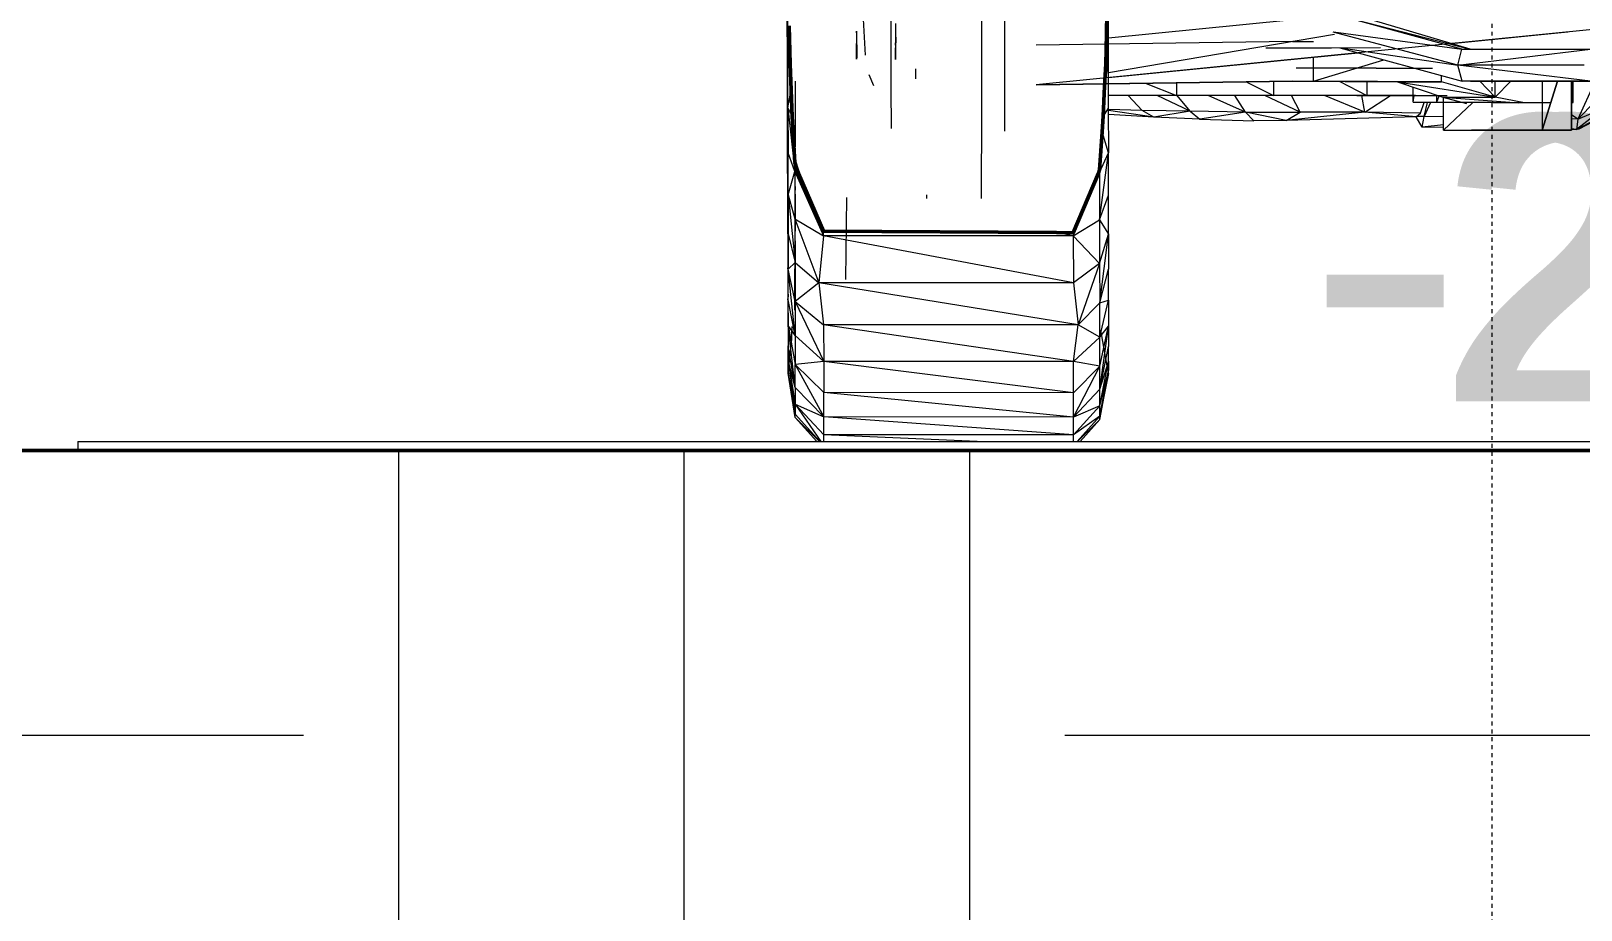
# Model space of a CAD drawing. Header units: inches. Extents: x -4169 to 1631, y -238 to 585.
# Drawn here: x 1407.43 to 1456.3, y -44.49 to -16.77 of the extents above; entities that cross this region are included whole.
import ezdxf

# ---------------------------------------------------------------- set-up
doc = ezdxf.new("R2010")
doc.units = ezdxf.units.IN
doc.header["$MEASUREMENT"] = 0
doc.linetypes.add('Aligning Line 1_8_', pattern=[0.25, 0.125, -0.125])
doc.linetypes.add('Grid Line 1_2_', pattern=[0.875, 0.5, -0.125, 0.125, -0.125])
for name, color, linetype, lineweight in [('0-5', 10, 'Continuous', 5), ('0-7', 7, 'Continuous', 9), ('A-FLOR-LEVL', 51, 'Continuous', 9), ('A-FLOR-LEVL-1', 51, 'Grid Line 1_2_', 9), ('A-GENM', 5, 'Continuous', 9), ('A-GENM-2', 250, 'Continuous', 50), ('C-PRKG-1', 7, 'Continuous', 9), ('C-TOPO', 7, 'Continuous', 9), ('C-TOPO-1', 250, 'Continuous', 50), ('G-ANNO-SYMB-2', 147, 'Aligning Line 1_8_', 9)]:
    doc.layers.add(name, color=color, linetype=linetype, lineweight=lineweight)
doc.styles.add('Century Gothic', font='ufonts.com_century-gothic.ttf', dxfattribs={"height": 9})

# ---------------------------------------------------------------- blocks, each defined once
blk = doc.blocks.new('CTR - 2nd Phase_rvt-2-BUILDING ELEVATION - SOUTH')
at = {"layer": 'A-FLOR-LEVL-1'}
blk.add_line((9609.49, -30), (12558.481, -30), dxfattribs=at)
at = {"layer": 'A-FLOR-LEVL', "insert": (12423.125, -19.449), "char_height": 9, "width": 150.288, "attachment_point": 1, "style": 'Century Gothic'}
blk.add_mtext('-2\' - 6" - STREET LEVEL', dxfattribs=at)
blk = doc.blocks.new('Parking_Stall_Multiple2 - street parking-1355854-BUILDING ELEVATION - SOUTH')
at = {"layer": 'C-PRKG-1'}
for p, q in [((12383.536, -29.719), (12461.78, -29.719)), ((12383.536, -29.719), (12383.536, -29.969)), ((12461.78, -29.969), (12383.536, -29.969))]:
    blk.add_line(p, q, dxfattribs=at)
blk = doc.blocks.new('Land_Rover_Evoque_-_SUV_Car_Vehicle_Automobile_13067 - Land Rover EVOQUE_dwg-1230547-BUILDING ELEVATION - SOUTH')
at = {"layer": 'A-GENM'}
for p, q in [((12431.37, -18.374), (12430.828, -19.551)), ((12431.934, -18.435), (12430.828, -19.551)), ((12417.098, -19.286), (12416.652, -18.809)), ((12418.608, -19.299), (12417.564, -18.809)), ((12418.608, -19.299), (12418.199, -18.81)), ((12420.35, -19.338), (12419.178, -18.81)), ((12420.35, -19.338), (12420.019, -18.811)), ((12422.073, -19.337), (12420.964, -18.812)), ((12422.073, -19.337), (12421.801, -18.812)), ((12424.115, -19.338), (12422.847, -18.813)), ((12424.115, -19.338), (12424.024, -18.813)), ((12424.115, -19.338), (12424.928, -18.814)), ((12425.876, -19.361), (12425.987, -19.025)), ((12425.992, -19.468), (12426.096, -19.025)), ((12426.184, -19.025), (12425.992, -19.468)), ((12417.098, -19.286), (12416.034, -19.252)), ((12417.46, -19.494), (12416.034, -19.279)), ((12417.46, -19.494), (12416.034, -19.413)), ((12418.608, -19.299), (12417.098, -19.286)), ((12417.46, -19.494), (12417.098, -19.286)), ((12418.608, -19.299), (12417.46, -19.494)), ((12418.911, -19.56), (12417.46, -19.494)), ((12420.35, -19.338), (12418.608, -19.299)), ((12418.608, -19.299), (12418.911, -19.56)), ((12420.35, -19.338), (12418.911, -19.56)), ((12420.35, -19.338), (12422.073, -19.337)), ((12421.639, -19.601), (12420.35, -19.338)), ((12420.35, -19.338), (12420.613, -19.604)), ((12421.639, -19.601), (12422.073, -19.337)), ((12424.107, -19.339), (12421.639, -19.601)), ((12425.733, -19.48), (12421.639, -19.601)), ((12424.107, -19.338), (12422.073, -19.337)), ((12425.733, -19.48), (12424.115, -19.338)), ((12425.876, -19.361), (12424.115, -19.338)), ((12425.733, -19.48), (12425.876, -19.361)), ((12425.992, -19.468), (12425.733, -19.48)), ((12425.925, -19.811), (12425.733, -19.48)), ((12425.805, -19.467), (12425.746, -19.469)), ((12425.805, -19.467), (12425.755, -19.461)), ((12425.805, -19.467), (12425.807, -19.418)), ((12425.993, -19.466), (12425.805, -19.467)), ((12425.857, -19.474), (12425.805, -19.467)), ((12425.925, -19.811), (12425.992, -19.468)), ((12426.598, -19.481), (12425.992, -19.468)), ((12430.828, -19.551), (12430.632, -19.417)), ((12430.828, -19.551), (12430.632, -19.549)), ((12431.67, -19.2), (12430.791, -19.884)), ((12430.791, -19.884), (12431.613, -19.449)), ((12430.828, -19.551), (12431.67, -19.2)), ((12431.683, -19.441), (12430.861, -19.875)), ((12418.911, -19.56), (12420.613, -19.604)), ((12421.639, -19.601), (12420.613, -19.604)), ((12426.599, -19.731), (12425.925, -19.811)), ((12426.599, -19.823), (12425.925, -19.811)), ((12430.791, -19.884), (12430.633, -19.86)), ((12430.791, -19.884), (12430.633, -19.882)), ((12430.828, -19.551), (12430.791, -19.884)), ((12430.861, -19.875), (12430.792, -19.874))]:
    blk.add_line(p, q, dxfattribs=at)
blk = doc.blocks.new('Land_Rover_Evoque_-_SUV_Car_Vehicle_Automobile_13067 - Land_Rover_Evoque_-_SUV_Car_Vehicle_Automobile_13067-1230553-BUILDING ELEVATION - SOUTH')
blk.add_blockref('Land_Rover_Evoque_-_SUV_Car_Vehicle_Automobile_13067 - Land Rover EVOQUE_dwg-1230547-BUILDING ELEVATION - SOUTH', (0, 0))
blk = doc.blocks.new('Land_Rover_Evoque_-_SUV_Car_Vehicle_Automobile_13067 - Land Rover EVOQUE_dwg-V19-BUILDING ELEVATION - SOUTH')
at = {"layer": 'A-GENM'}
for p, q in [((12412.77, -10.248), (12412.751, -19.937)), ((12409.185, -18.556), (12409.178, -15.438)), ((12412.044, -17.152), (12412.048, -15.439)), ((12431.407, -15.469), (12416.034, -16.998)), ((12405.909, -17.725), (12405.906, -16.217)), ((12405.925, -17.731), (12405.922, -16.224)), ((12405.995, -17.817), (12405.97, -16.612)), ((12408.3, -16.402), (12408.365, -17.532)), ((12409.321, -16.535), (12409.322, -17.227)), ((12409.321, -16.535), (12409.322, -16.781)), ((12415.98, -16.239), (12415.955, -17.383)), ((12416.021, -16.226), (12416.025, -17.734)), ((12427.179, -17.345), (12423.451, -16.325)), ((12423.479, -16.329), (12427.439, -17.345)), ((12427.441, -17.346), (12423.819, -16.275)), ((12408.09, -16.784), (12408.091, -17.173)), ((12408.092, -16.835), (12408.093, -16.784)), ((12408.092, -16.835), (12408.093, -17.276)), ((12408.093, -16.784), (12408.094, -17.616)), ((12409.322, -16.781), (12409.323, -17.148)), ((12431.41, -16.717), (12413.758, -18.474)), ((12416.034, -18.085), (12423.155, -16.873)), ((12427.046, -17.852), (12423.117, -16.813)), ((12423.126, -16.799), (12427.179, -17.345)), ((12426.846, -17.17), (12430.514, -16.805)), ((12408.092, -17.615), (12408.091, -17.173)), ((12408.093, -17.666), (12408.093, -17.276)), ((12409.321, -17.226), (12409.32, -17.147)), ((12409.321, -17.226), (12409.322, -17.672)), ((12409.322, -17.672), (12409.321, -17.307)), ((12412.041, -18.746), (12412.044, -17.152)), ((12421.84, -17.111), (12413.755, -17.225)), ((12415.955, -17.383), (12415.945, -17.811)), ((12416.025, -17.734), (12415.955, -17.383)), ((12416.034, -18.246), (12423.905, -17.463)), ((12420.995, -17.304), (12423.062, -17.302)), ((12421.84, -17.111), (12422.497, -17.11)), ((12423.062, -17.302), (12424.606, -17.299)), ((12423.332, -17.306), (12427.182, -18.358)), ((12423.44, -17.314), (12427.046, -17.852)), ((12427.046, -17.852), (12427.179, -17.345)), ((12427.046, -17.852), (12431.231, -17.347)), ((12427.179, -17.345), (12427.441, -17.346)), ((12427.179, -17.345), (12431.231, -17.347)), ((12405.912, -19.197), (12405.909, -17.725)), ((12405.928, -19.203), (12405.925, -17.731)), ((12405.925, -17.731), (12405.995, -17.817)), ((12405.995, -17.817), (12406.027, -18.633)), ((12408.092, -17.615), (12408.092, -17.666)), ((12409.962, -18.282), (12409.962, -17.967)), ((12416.025, -17.734), (12415.912, -18.517)), ((12415.945, -17.811), (12415.912, -18.517)), ((12416.025, -17.734), (12415.945, -17.811)), ((12416.025, -17.734), (12416.028, -19.208)), ((12422.692, -17.948), (12421.956, -17.946)), ((12422.5, -18.359), (12422.498, -17.604)), ((12422.5, -18.359), (12424.71, -17.683)), ((12424.472, -17.948), (12422.692, -17.948)), ((12424.472, -17.948), (12426.251, -17.948)), ((12431.234, -18.36), (12427.046, -17.852)), ((12431.029, -17.853), (12427.046, -17.852)), ((12427.182, -18.358), (12427.046, -17.852)), ((12406.153, -18.352), (12406.139, -21.945)), ((12406.153, -18.352), (12406.141, -22.523)), ((12408.633, -18.506), (12408.488, -18.162)), ((12408.633, -18.506), (12408.488, -18.162)), ((12408.489, -18.162), (12408.488, -18.162)), ((12409.19, -19.85), (12409.185, -18.556)), ((12421.843, -18.36), (12413.757, -18.473)), ((12413.759, -18.475), (12421.843, -18.36)), ((12415.912, -18.517), (12415.868, -19.463)), ((12422.5, -18.359), (12416.034, -18.443)), ((12417.22, -18.428), (12418.183, -18.809)), ((12418.182, -18.415), (12418.183, -18.809)), ((12420.397, -18.386), (12421.24, -18.81)), ((12421.239, -18.375), (12421.24, -18.81)), ((12421.843, -18.36), (12422.5, -18.359)), ((12421.843, -18.36), (12425.151, -18.374)), ((12425.151, -18.374), (12422.5, -18.359)), ((12426.533, -18.373), (12422.5, -18.359)), ((12423.328, -18.366), (12424.18, -18.812)), ((12424.179, -18.37), (12424.18, -18.812)), ((12425.151, -18.374), (12426.533, -18.373)), ((12425.151, -18.374), (12426.575, -18.859)), ((12425.151, -18.374), (12428.229, -18.859)), ((12425.641, -19.024), (12425.64, -18.541)), ((12426.533, -18.373), (12426.532, -18.181)), ((12428.229, -18.859), (12426.533, -18.373)), ((12427.443, -18.359), (12427.182, -18.358)), ((12431.234, -18.36), (12427.182, -18.358)), ((12427.443, -18.359), (12431.669, -18.36)), ((12428.229, -18.859), (12427.739, -18.359)), ((12428.229, -18.859), (12428.228, -18.359)), ((12428.229, -18.859), (12428.716, -18.36)), ((12429.709, -18.36), (12429.712, -19.897)), ((12429.709, -18.36), (12429.712, -19.897)), ((12429.712, -19.897), (12430.196, -18.36)), ((12430.196, -18.36), (12429.712, -19.897)), ((12430.633, -19.9), (12430.63, -18.36)), ((12430.63, -18.36), (12430.633, -19.9)), ((12430.688, -19.026), (12430.687, -18.36)), ((12405.912, -19.197), (12405.927, -18.919)), ((12405.928, -19.203), (12406.027, -18.633)), ((12406.061, -19.473), (12406.027, -18.633)), ((12412.037, -20.117), (12412.041, -18.746)), ((12418.183, -18.809), (12416.034, -18.807)), ((12417.681, -18.809), (12416.034, -18.808)), ((12420.892, -18.811), (12417.681, -18.809)), ((12418.183, -18.81), (12417.681, -18.809)), ((12418.183, -18.809), (12417.681, -18.809)), ((12421.24, -18.81), (12418.183, -18.809)), ((12421.24, -18.81), (12420.892, -18.811)), ((12423.862, -18.813), (12420.892, -18.811)), ((12421.24, -18.812), (12420.892, -18.811)), ((12424.18, -18.812), (12421.24, -18.81)), ((12423.862, -18.813), (12424.18, -18.812)), ((12423.862, -18.813), (12426.715, -18.814)), ((12423.862, -18.813), (12424.18, -18.813)), ((12425.718, -18.813), (12424.18, -18.812)), ((12425.641, -19.024), (12425.674, -18.813)), ((12425.641, -19.024), (12426.384, -19.023)), ((12426.387, -19.026), (12425.641, -19.024)), ((12426.384, -19.023), (12426.384, -18.794)), ((12426.384, -19.023), (12426.46, -18.82)), ((12426.384, -19.023), (12426.597, -19.023)), ((12428.166, -19.027), (12426.387, -19.026)), ((12426.575, -18.859), (12427.322, -19.064)), ((12426.575, -18.859), (12428.968, -19.043)), ((12426.575, -18.859), (12428.229, -18.859)), ((12426.599, -19.897), (12426.597, -18.865)), ((12426.599, -19.897), (12427.511, -19.042)), ((12428.166, -19.027), (12429.945, -19.027)), ((12429.154, -19.045), (12428.229, -18.859)), ((12430.631, -19.026), (12430.688, -19.026)), ((12430.688, -19.026), (12430.631, -19.026)), ((12405.912, -19.197), (12405.928, -19.151)), ((12405.915, -20.609), (12405.912, -19.197)), ((12405.928, -19.373), (12405.912, -19.197)), ((12405.928, -19.203), (12405.93, -20.615)), ((12405.928, -19.203), (12406.061, -19.473)), ((12405.928, -19.203), (12406.143, -21.193)), ((12406.061, -19.473), (12406.144, -20.917)), ((12415.868, -19.463), (12415.833, -19.95)), ((12416.028, -19.208), (12415.868, -19.463)), ((12416.028, -19.208), (12416.03, -20.622)), ((12415.749, -21.151), (12415.833, -19.95)), ((12416.03, -20.622), (12415.833, -19.95)), ((12426.599, -19.897), (12427.481, -19.899)), ((12426.599, -19.897), (12429.712, -19.897)), ((12426.599, -19.897), (12430.633, -19.9)), ((12430.633, -19.9), (12427.481, -19.899)), ((12430.633, -19.9), (12427.481, -19.899)), ((12429.712, -19.897), (12430.633, -19.9)), ((12412.034, -21.17), (12412.037, -20.117)), ((12405.915, -20.609), (12405.93, -20.55)), ((12405.919, -21.939), (12405.915, -20.609)), ((12405.93, -20.745), (12405.915, -20.609)), ((12405.932, -21.945), (12405.93, -20.615)), ((12406.145, -21.21), (12405.93, -20.615)), ((12406.144, -20.917), (12406.211, -21.117)), ((12406.144, -20.917), (12406.145, -21.21)), ((12415.75, -21.238), (12416.03, -20.622)), ((12415.752, -22.731), (12416.03, -20.622)), ((12416.033, -21.952), (12416.03, -20.622)), ((12405.932, -21.945), (12406.145, -21.21)), ((12406.145, -21.21), (12406.211, -21.117)), ((12406.145, -21.21), (12406.147, -22.699)), ((12406.145, -21.21), (12407.048, -23.237)), ((12406.145, -21.21), (12406.261, -21.266)), ((12406.261, -21.266), (12406.211, -21.117)), ((12407.048, -23.082), (12406.261, -21.266)), ((12412.032, -21.828), (12412.034, -21.17)), ((12415.75, -21.238), (12414.924, -23.239)), ((12414.924, -23.136), (12415.716, -21.254)), ((12415.716, -21.254), (12415.749, -21.151)), ((12415.75, -21.238), (12415.749, -21.151)), ((12415.75, -21.238), (12415.752, -22.731)), ((12405.932, -21.873), (12405.919, -21.939)), ((12405.922, -23.169), (12405.919, -21.939)), ((12405.932, -21.945), (12405.934, -23.174)), ((12405.932, -21.945), (12406.147, -22.699)), ((12405.932, -21.945), (12406.149, -24.072)), ((12406.139, -21.945), (12406.142, -23.512)), ((12406.139, -21.945), (12406.143, -23.892)), ((12406.139, -21.945), (12406.142, -23.491)), ((12406.157, -21.921), (12406.141, -24.276)), ((12406.157, -21.921), (12406.164, -21.681)), ((12410.29, -21.945), (12410.29, -22.055)), ((12412.03, -22.054), (12412.032, -21.828)), ((12415.752, -22.731), (12416.033, -21.952)), ((12416.034, -23.182), (12416.033, -21.952)), ((12407.75, -24.608), (12407.785, -22.029)), ((12405.934, -22.939), (12405.922, -23.169)), ((12406.147, -22.699), (12406.149, -24.072)), ((12406.147, -22.699), (12407.048, -23.237)), ((12406.147, -22.699), (12406.901, -24.712)), ((12414.924, -23.239), (12415.752, -22.731)), ((12415.752, -22.731), (12415.754, -24.109)), ((12415.752, -22.731), (12416.034, -23.182)), ((12405.922, -23.169), (12405.934, -23.094)), ((12405.922, -23.169), (12405.925, -24.279)), ((12405.934, -23.174), (12405.936, -24.283)), ((12405.934, -23.174), (12406.149, -24.072)), ((12407.048, -23.237), (12406.901, -24.712)), ((12407.048, -23.082), (12414.397, -23.132)), ((12407.048, -23.237), (12407.048, -23.082)), ((12414.924, -23.239), (12407.048, -23.237)), ((12414.927, -24.713), (12407.048, -23.237)), ((12414.924, -23.136), (12414.397, -23.132)), ((12414.924, -23.239), (12414.397, -23.132)), ((12414.924, -23.136), (12414.924, -23.239)), ((12414.924, -23.239), (12415.754, -24.109)), ((12414.924, -23.239), (12414.927, -24.713)), ((12415.754, -24.109), (12416.034, -23.182)), ((12415.756, -25.347), (12416.034, -23.182)), ((12416.034, -23.182), (12416.036, -24.29)), ((12406.142, -23.512), (12406.143, -23.892)), ((12405.936, -24.076), (12405.925, -24.279)), ((12405.925, -24.279), (12405.936, -24.202)), ((12405.925, -24.279), (12405.927, -25.249)), ((12406.149, -24.072), (12405.936, -24.283)), ((12405.937, -25.253), (12405.936, -24.283)), ((12406.15, -25.3), (12405.936, -24.283)), ((12406.152, -26.382), (12405.936, -24.283)), ((12406.136, -24.279), (12406.135, -24.67)), ((12406.136, -24.274), (12406.136, -24.279)), ((12406.145, -25.582), (12406.141, -24.276)), ((12406.149, -24.072), (12406.901, -24.712)), ((12406.149, -24.072), (12406.151, -25.306)), ((12415.754, -24.109), (12414.927, -24.713)), ((12415.754, -24.109), (12415.078, -26.039)), ((12415.754, -24.109), (12415.756, -25.347)), ((12415.756, -25.347), (12416.036, -24.29)), ((12416.037, -25.261), (12416.036, -24.29)), ((12406.901, -24.712), (12406.151, -25.306)), ((12414.927, -24.713), (12406.901, -24.712)), ((12415.078, -26.039), (12406.901, -24.712)), ((12406.901, -24.712), (12407.052, -26.037)), ((12414.927, -24.713), (12415.078, -26.039)), ((12405.937, -25.076), (12405.927, -25.249)), ((12405.927, -25.249), (12405.937, -25.174)), ((12405.927, -25.249), (12405.93, -26.061)), ((12405.937, -26.064), (12405.937, -25.253)), ((12406.152, -26.382), (12405.937, -25.253)), ((12406.151, -25.306), (12407.052, -26.037)), ((12406.151, -25.306), (12407.054, -27.199)), ((12406.151, -25.306), (12406.152, -26.382)), ((12415.078, -26.039), (12415.756, -25.347)), ((12415.756, -25.347), (12416.034, -25.261)), ((12415.757, -26.432), (12415.756, -25.347)), ((12415.757, -26.432), (12416.037, -25.261)), ((12416.037, -25.261), (12416.038, -26.076)), ((12405.937, -25.937), (12405.93, -26.061)), ((12405.93, -26.061), (12405.937, -26)), ((12405.93, -26.061), (12405.932, -26.705)), ((12405.937, -26.064), (12405.938, -26.707)), ((12406.152, -26.382), (12405.937, -26.064)), ((12406.154, -28.014), (12405.937, -26.064)), ((12405.937, -26.064), (12406.153, -27.294)), ((12406.045, -26.091), (12406.027, -26.687)), ((12407.054, -27.199), (12406.152, -26.382)), ((12406.152, -26.382), (12406.153, -27.294)), ((12414.929, -27.2), (12407.052, -26.037)), ((12415.078, -26.039), (12407.052, -26.037)), ((12407.052, -26.037), (12407.054, -27.199)), ((12414.929, -27.2), (12415.078, -26.039)), ((12415.757, -26.432), (12415.078, -26.039)), ((12415.757, -26.432), (12416.034, -26.081)), ((12415.758, -27.344), (12416.038, -26.076)), ((12415.758, -28.074), (12416.034, -26.101)), ((12416.036, -27.573), (12415.794, -26.209)), ((12416.038, -26.076), (12416.038, -26.72)), ((12405.938, -26.65), (12405.932, -26.705)), ((12405.934, -27.176), (12405.932, -26.705)), ((12405.937, -27.561), (12406.027, -26.687)), ((12405.938, -26.707), (12405.938, -27.178)), ((12406.154, -28.014), (12405.938, -26.707)), ((12414.929, -27.2), (12415.757, -26.432)), ((12415.758, -27.344), (12415.757, -26.432)), ((12415.758, -28.074), (12416.038, -26.72)), ((12416.038, -27.19), (12416.038, -26.72)), ((12405.935, -27.465), (12405.934, -27.176)), ((12405.938, -27.178), (12405.938, -27.465)), ((12405.938, -27.178), (12406.154, -28.541)), ((12406.154, -28.014), (12405.943, -27.196)), ((12405.943, -27.215), (12406.153, -28.858)), ((12407.054, -27.199), (12406.153, -27.294)), ((12406.154, -28.014), (12406.153, -27.294)), ((12406.153, -27.294), (12407.055, -28.945)), ((12406.153, -27.294), (12407.054, -28.178)), ((12414.931, -28.18), (12407.054, -27.199)), ((12414.929, -27.2), (12407.054, -27.199)), ((12407.054, -27.199), (12407.054, -28.178)), ((12415.758, -27.344), (12414.929, -27.2)), ((12414.931, -28.18), (12414.929, -27.2)), ((12414.931, -28.948), (12415.758, -27.344)), ((12415.758, -27.344), (12414.931, -28.18)), ((12415.758, -28.592), (12416.038, -27.19)), ((12415.758, -28.074), (12416.034, -27.202)), ((12415.758, -28.074), (12415.758, -27.344)), ((12416.038, -27.19), (12416.037, -27.478)), ((12405.937, -27.561), (12405.935, -27.465)), ((12405.937, -27.561), (12405.938, -27.465)), ((12406.152, -28.963), (12405.937, -27.561)), ((12405.937, -27.561), (12406.153, -28.858)), ((12406.153, -28.858), (12405.938, -27.465)), ((12415.756, -29.023), (12416.036, -27.573)), ((12415.758, -28.914), (12416.037, -27.478)), ((12415.758, -28.592), (12416.034, -27.49)), ((12416.036, -27.573), (12415.758, -28.914)), ((12416.036, -27.573), (12416.035, -27.477)), ((12416.036, -27.573), (12416.037, -27.478)), ((12406.154, -28.014), (12406.154, -28.541)), ((12406.154, -28.014), (12407.055, -28.945)), ((12414.931, -28.948), (12407.054, -28.178)), ((12414.931, -28.18), (12407.054, -28.178)), ((12407.055, -28.945), (12407.054, -28.178)), ((12414.931, -28.948), (12415.758, -28.074)), ((12414.931, -28.948), (12414.931, -28.18)), ((12415.758, -28.592), (12415.758, -28.074)), ((12406.154, -28.541), (12406.153, -28.858)), ((12406.154, -28.541), (12406.966, -29.719)), ((12406.154, -28.541), (12407.055, -29.512)), ((12406.154, -28.541), (12407.055, -28.945)), ((12414.931, -29.514), (12415.758, -28.592)), ((12415.758, -28.592), (12414.931, -28.948)), ((12415.758, -28.918), (12415.758, -28.592)), ((12406.152, -28.963), (12406.153, -28.858)), ((12406.834, -29.719), (12406.152, -28.963)), ((12406.152, -28.963), (12406.923, -29.719)), ((12406.153, -28.858), (12406.937, -29.719)), ((12414.931, -29.514), (12407.055, -28.945)), ((12414.931, -28.948), (12407.055, -28.945)), ((12407.055, -29.512), (12407.055, -28.945)), ((12415.758, -28.918), (12414.931, -29.514)), ((12414.931, -29.514), (12414.931, -28.948)), ((12415.047, -29.719), (12415.758, -28.918)), ((12415.756, -29.023), (12415.061, -29.719)), ((12415.145, -29.719), (12415.756, -29.023)), ((12415.756, -29.023), (12415.758, -28.918)), ((12411.89, -29.719), (12407.055, -29.512)), ((12414.931, -29.514), (12407.055, -29.512)), ((12407.055, -29.719), (12407.055, -29.512)), ((12414.931, -29.719), (12414.931, -29.514))]:
    blk.add_line(p, q, dxfattribs=at)
at = {"layer": 'A-GENM-2'}
for p, q in [((12405.995, -17.817), (12405.97, -16.612)), ((12415.98, -16.239), (12415.955, -17.383)), ((12415.955, -17.383), (12415.945, -17.811)), ((12406.027, -18.633), (12405.995, -17.817)), ((12415.945, -17.811), (12415.912, -18.517)), ((12415.912, -18.517), (12415.868, -19.463)), ((12406.061, -19.473), (12406.027, -18.633)), ((12406.144, -20.917), (12406.061, -19.473)), ((12415.868, -19.463), (12415.833, -19.95)), ((12415.833, -19.95), (12415.749, -21.151)), ((12406.211, -21.117), (12406.144, -20.917)), ((12406.261, -21.266), (12406.211, -21.117)), ((12407.048, -23.082), (12406.261, -21.266)), ((12415.716, -21.254), (12414.924, -23.136)), ((12415.749, -21.151), (12415.716, -21.254)), ((12414.397, -23.132), (12407.048, -23.082)), ((12414.924, -23.136), (12414.397, -23.132))]:
    blk.add_line(p, q, dxfattribs=at)
blk = doc.blocks.new('Land_Rover_Evoque_-_SUV_Car_Vehicle_Automobile_13067 - Land_Rover_Evoque_-_SUV_Car_Vehicle_Automobile_13067-V20-BUILDING ELEVATION - SOUTH')
blk.add_blockref('Land_Rover_Evoque_-_SUV_Car_Vehicle_Automobile_13067 - Land Rover EVOQUE_dwg-V19-BUILDING ELEVATION - SOUTH', (0, 0))
blk = doc.blocks.new('CTR  - Topography_rvt-2-BUILDING ELEVATION - SOUTH')
at = {"layer": 'C-TOPO'}
h = blk.add_hatch(dxfattribs=at)
h.set_pattern_fill('FP_55', color=256, style=0, pattern_type=2)
h.set_pattern_definition([(0, (0, 0), (24, 24), [24, -24]), (0, (0, 9), (24, 24), [24, -24]), (0, (0, 18), (24, 24), [24, -24]), (90, (3, 21), (-24, 24), [24, -24]), (90, (12, 21), (-24, 24), [24, -24]), (90, (21, 21), (-24, 24), [24, -24])])
h.paths.add_polyline_path([(12377.069, -145.874), (12461.78, -145.874), (12461.78, -30), (12377.069, -30), (12377.069, -61.768)], flags=0)
blk.add_line((12377.068, -30), (12461.78, -30), dxfattribs=at)
at = {"layer": 'C-TOPO-1'}
blk.add_line((12461.78, -30), (12377.069, -30), dxfattribs=at)
at = {"layer": '0-7'}
for name in ['Land_Rover_Evoque_-_SUV_Car_Vehicle_Automobile_13067 - Land_Rover_Evoque_-_SUV_Car_Vehicle_Automobile_13067-V20-BUILDING ELEVATION - SOUTH', 'Land_Rover_Evoque_-_SUV_Car_Vehicle_Automobile_13067 - Land_Rover_Evoque_-_SUV_Car_Vehicle_Automobile_13067-1230553-BUILDING ELEVATION - SOUTH', 'Parking_Stall_Multiple2 - street parking-1355854-BUILDING ELEVATION - SOUTH']:
    blk.add_blockref(name, (0, 0), dxfattribs=at)
blk = doc.blocks.new('CTR - 1st Phase - Common Walls_rvt-2-BUILDING ELEVATION - SOUTH')
at = {"layer": 'A-FLOR-LEVL-1'}
blk.add_line((9609.49, -30), (12558.481, -30), dxfattribs=at)
at = {"layer": 'G-ANNO-SYMB-2'}
blk.add_line((12428.118, 526.953), (12428.118, -145.874), dxfattribs=at)
at = {"layer": 'A-FLOR-LEVL', "insert": (12423.125, -19.449), "char_height": 9, "width": 150.288, "attachment_point": 1, "style": 'Century Gothic'}
blk.add_mtext('-2\' - 6" - STREET LEVEL', dxfattribs=at)

msp = doc.modelspace()

# ---------------------------------------------------------------- linework, layer by layer
at = {"layer": 'A-FLOR-LEVL-1'}
msp.add_line((-1364.3938, -30), (1583.0971, -30), dxfattribs=at)

# ---------------------------------------------------------------- block references
at = {"layer": '0-5'}
for name in ['CTR - 2nd Phase_rvt-2-BUILDING ELEVATION - SOUTH', 'CTR - 1st Phase - Common Walls_rvt-2-BUILDING ELEVATION - SOUTH', 'CTR  - Topography_rvt-2-BUILDING ELEVATION - SOUTH']:
    msp.add_blockref(name, (-10974.6342, 0), dxfattribs=at)

# ---------------------------------------------------------------- texts
at = {"layer": 'A-FLOR-LEVL', "insert": (1447.7406, -19.4492), "char_height": 9, "width": 150.288, "attachment_point": 1, "style": 'Century Gothic'}
msp.add_mtext('-2\' - 6" - STREET LEVEL', dxfattribs=at)

doc.saveas('drawing.dxf')
